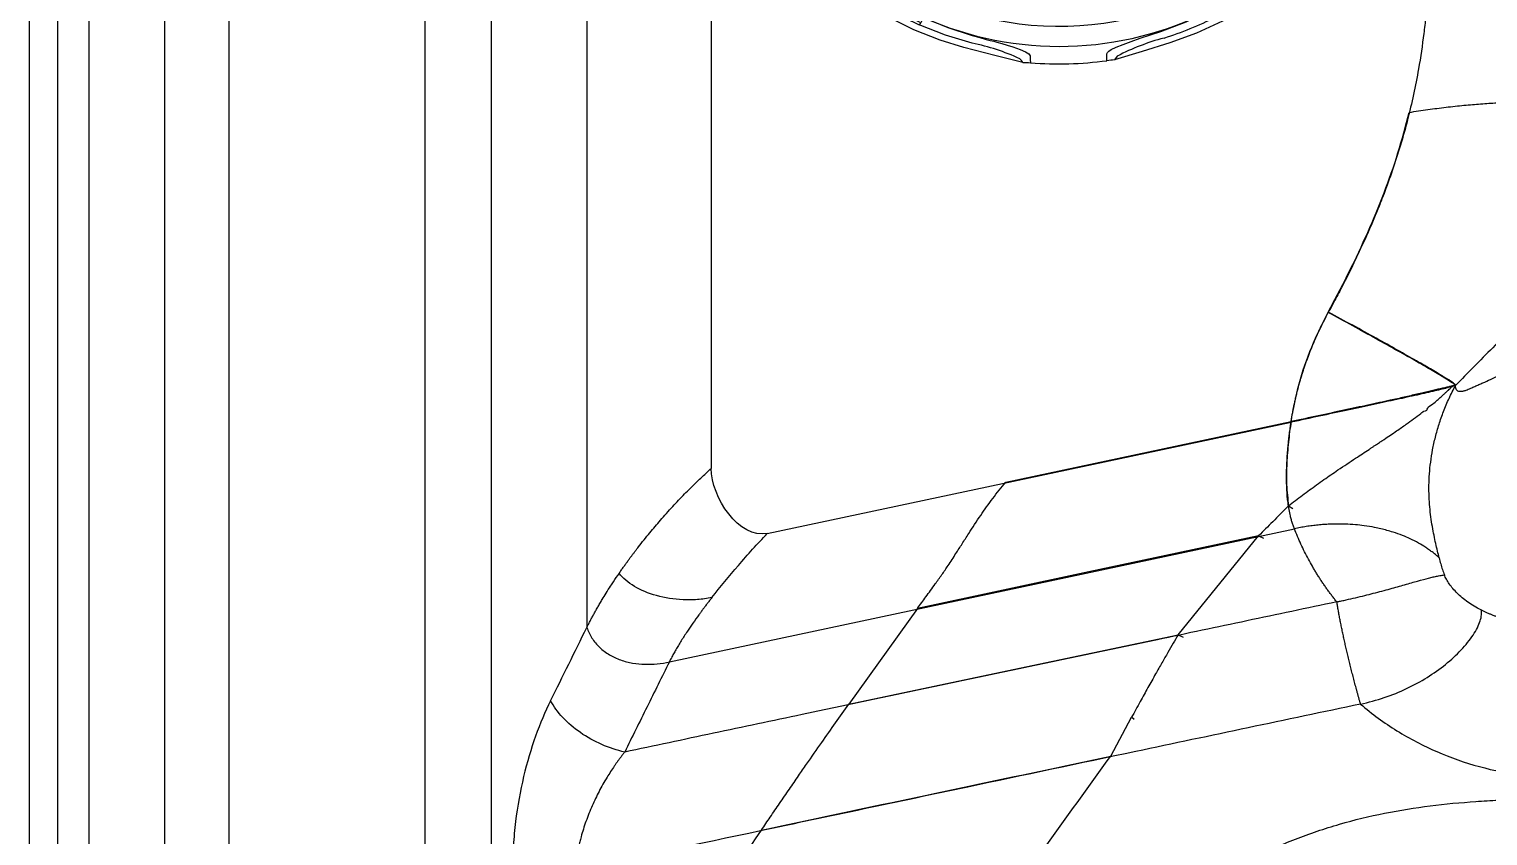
# Model space of a CAD drawing. Extents: x 0 to 84, y -21 to 126.
# Drawn here: x 0 to 9.47, y 20.65 to 25.89 of the extents above; entities that cross this region are included whole.
import ezdxf

# ---------------------------------------------------------------- set-up
doc = ezdxf.new("R2010")
doc.units = 0
doc.header["$MEASUREMENT"] = 0
doc.layers.add('1', color=4, linetype='Continuous')

# ---------------------------------------------------------------- blocks, each defined once
blk = doc.blocks.new('1930476 TOP VIEW')
at = {"layer": '1', "color": 3, "linetype": 'Continuous', "lineweight": 25}
for p, q in [((-0.0597, 2.2701), (-0.0614, 2.3355)), ((1.4607, 1.4515), (1.5158, 1.5096)), ((2.3355, 0.0601), (2.3356, 0.0601)), ((-2.3347, -0.0635), (-2.3347, -0.0635)), ((2.1833, -0.0532), (2.1843, -0.0037)), ((2.211, -0.0051), (2.2094, -0.0535)), ((-2.1944, -0.2413), (-2.2069, -0.1221)), ((-2.1802, -0.1192), (-2.1696, -0.2397)), ((1.6929, -1.607), (1.6582, -1.5738)), ((-1.5718, -1.6594), (-1.6048, -1.6943)), ((1.1917, -1.9327), (1.0069, -2.0382)), ((1.0175, -2.0515), (1.2036, -1.947)), ((1.2036, -1.947), (1.2268, -1.9847)), ((-1.1198, -2.0465), (-1.0986, -2.0077)), ((-1.0905, -2.0121), (-1.1115, -2.051)), ((-1.1115, -2.051), (-1.1115, -2.051)), ((-1.0905, -2.0121), (-0.9073, -2.1022)), ((-0.8973, -2.0884), (-1.0875, -1.9928)), ((0.3779, -2.3051), (0.3605, -2.3302))]:
    blk.add_line(p, q, dxfattribs=at)
at = {"layer": '1', "color": 3, "linetype": 'Continuous', "lineweight": 25, "flags": 128}
for points in [[(-0.0577, 2.1946), (-0.2709, 2.1779), (-0.4811, 2.1392), (-0.6194, 2.1011), (-0.7565, 2.0533), (-0.8921, 1.9957), (-1.0821, 1.8969), (-1.2617, 1.7813), (-1.4307, 1.6488), (-1.5894, 1.4995), (-1.7069, 1.3698), (-1.8133, 1.2336), (-1.9087, 1.0911), (-1.993, 0.9422), (-2.0663, 0.7868), (-2.1432, 0.579), (-2.1978, 0.3685), (-2.23, 0.1551), (-2.2397, -0.0609)], [(-0.0577, 2.1946), (-0.0582, 2.2143), (-0.0588, 2.2342), (-0.0592, 2.2514), (-0.0596, 2.265), (-0.0597, 2.2701)], [(2.2406, 0.0577), (2.2194, 0.273), (2.1759, 0.4844), (2.1346, 0.6232), (2.0834, 0.7602), (2.0224, 0.8955), (1.919, 1.0834), (1.7989, 1.2604), (1.6621, 1.4266), (1.5084, 1.5819), (1.3762, 1.6957), (1.2379, 1.7985), (1.0934, 1.8902), (0.9427, 1.9708), (0.7859, 2.0403), (0.5779, 2.112), (0.368, 2.1617), (0.1561, 2.1892), (-0.0577, 2.1946)], [(-2.1327, 0.5637), (-2.0564, 0.782), (-1.956, 0.9914), (-1.8314, 1.1918), (-1.6895, 1.3747), (-1.5297, 1.5422), (-1.3518, 1.6943), (-1.2088, 1.7966), (-1.0599, 1.887), (-0.905, 1.9656), (-0.7442, 2.0322), (-0.5185, 2.1025), (-0.2901, 2.1472), (-0.0589, 2.1664), (0.1729, 2.16), (0.4035, 2.1278), (0.6328, 2.07), (0.8507, 1.9904), (1.0592, 1.889), (1.2585, 1.7658), (1.3996, 1.6605), (1.5311, 1.546), (1.653, 1.4222), (1.7653, 1.2892), (1.9007, 1.0952), (2.0125, 0.8907), (2.1007, 0.6758)], [(2.2768, 0.0586), (2.3097, 0.0595), (2.3355, 0.0601)], [(-2.276, -0.0619), (-2.3088, -0.0628), (-2.3347, -0.0635)], [(-2.1696, -0.2397), (-2.1682, -0.2524), (-2.1666, -0.2651)], [(1.3257, -1.7837), (1.3565, -1.7572), (1.3875, -1.7282), (1.4191, -1.6967), (1.4511, -1.6627), (1.4882, -1.6223), (1.5203, -1.5885), (1.5361, -1.5706), (1.5738, -1.5261), (1.6501, -1.4326), (1.7131, -1.3547), (1.764, -1.293), (1.8027, -1.2474)], [(1.8536, -1.2751), (1.7508, -1.4197), (1.636, -1.5569)], [(-1.5505, -1.6412), (-1.6723, -1.5105), (-1.783, -1.371)], [(-1.7337, -1.3407), (-1.6259, -1.4783), (-1.5085, -1.6075)], [(-1.5085, -1.6075), (-1.3657, -1.7418), (-1.2288, -1.8513)], [(-1.2598, -1.8841), (-1.4104, -1.7688), (-1.5505, -1.6413)], [(1.1643, -1.9016), (1.2465, -1.8446), (1.3256, -1.7836)], [(-1.0875, -1.9927), (-1.1749, -1.9403), (-1.2598, -1.8841)], [(-1.2287, -1.8512), (-1.1465, -1.9078), (-1.0617, -1.9603)], [(-1.0617, -1.9603), (-0.9702, -2.0106), (-0.8765, -2.0559)], [(0.9844, -2.0068), (1.0759, -1.9564), (1.1643, -1.9016)], [(-1.1115, -2.051), (-1.1161, -2.0485), (-1.1198, -2.0465)], [(-1.0986, -2.0077), (-1.094, -2.0102), (-1.0905, -2.0121)], [(-0.8765, -2.0559), (-0.7223, -2.1199), (-0.5633, -2.1716)], [(0.6613, -2.1445), (0.8258, -2.0823), (0.9844, -2.0068)], [(-0.5642, -2.2205), (-0.7364, -2.1688), (-0.9073, -2.1022)], [(-0.5633, -2.1716), (-0.515, -2.1849), (-0.4723, -2.1962), (-0.447, -2.2028), (-0.4241, -2.2088), (-0.4038, -2.2143), (-0.3721, -2.2233), (-0.3378, -2.2336), (-0.3007, -2.2452), (-0.2525, -2.2615), (-0.2175, -2.2763), (-0.196, -2.2904), (-0.188, -2.304)], [(0.3104, -2.2907), (0.3137, -2.2823), (0.3233, -2.273), (0.3393, -2.2626), (0.3718, -2.2466), (0.416, -2.2287), (0.4683, -2.2095), (0.5277, -2.189), (0.5935, -2.1669), (0.6613, -2.1445)], [(-0.188, -2.304), (-0.1866, -2.3285), (-0.1854, -2.3478)], [(0.3101, -2.3347), (0.3103, -2.3101), (0.3104, -2.2907)]]:
    blk.add_lwpolyline(points, dxfattribs=at)
at = {"layer": '1', "color": 4, "linetype": 'Continuous', "lineweight": 25, "flags": 128}
for points in [[(1.2456, -1.6973), (1.3761, -1.5901), (1.4983, -1.4746), (1.6121, -1.351), (1.7174, -1.2191), (1.8114, -1.0818), (1.8942, -0.9393), (1.9498, -0.8265), (1.9977, -0.7125), (2.0379, -0.5971), (2.0704, -0.4804), (2.1023, -0.3176), (2.1187, -0.1551), (2.1194, 0.007)], [(-2.116, -0.1051), (-2.1105, -0.2265), (-2.0962, -0.3476), (-2.0732, -0.4684), (-2.0413, -0.5891), (-1.9882, -0.7417), (-1.9215, -0.8914), (-1.8412, -1.0379), (-1.751, -1.1759), (-1.6499, -1.308), (-1.5378, -1.4342), (-1.4176, -1.5517), (-1.2894, -1.6605), (-1.1533, -1.7607)], [(1.2268, -1.9847), (1.0621, -2.0773), (0.8929, -2.155), (0.7199, -2.218), (0.5394, -2.2747), (0.3605, -2.3302)], [(-0.236, -2.3459), (-0.4158, -2.3004), (-0.6172, -2.2483), (-0.7717, -2.2011), (-0.9432, -2.1336), (-1.1115, -2.051)]]:
    blk.add_lwpolyline(points, dxfattribs=at)
at = {"layer": '1', "color": 3, "linetype": 'Continuous', "lineweight": 25}
for radius in [0.335, 0.3177, 0.3003, 0.2097, 0.1923, 0.175]:
    blk.add_circle((0.0004, -0.0016), radius, dxfattribs=at)
at = {"layer": '1', "color": 4, "linetype": 'Continuous', "lineweight": 25}
for centre, radius, start, end in [((0.0005, 0.0003), 2.3361, 91.51982, 181.56408), ((0, 0), 2.3363, 1.47437, 91.50694), ((0.0027, -0.0858), 2.1188, 2.51286, 180.52033), ((0.0021, 0.0022), 2.3342, 316.4177, 1.4208), ((-0.0005, 0.0026), 2.3352, 181.62148, 226.60533), ((0.0026, 0.0026), 2.3341, 301.6335, 316.40155), ((-0.002, 0.0025), 2.3341, 226.63098, 241.38673), ((0.0012, -0.0326), 2.0783, 236.25201, 306.7788), ((-0.3408, -2.408), 0.1218, 30.63635, 44.99293), ((-0.1621, -1.0295), 1.3185, 266.78733, 268.98676), ((0.0025, -0.0773), 2.2782, 265.26942, 277.76124), ((0.6159, -5.4723), 3.1525, 94.64701, 95.56656)]:
    blk.add_arc(centre, radius, start, end, dxfattribs=at)
at = {"layer": '1', "color": 3, "linetype": 'Continuous', "lineweight": 25}
for centre, radius, start, end in [((0.0013, -0.007), 2.2779, 91.53453, 181.38069), ((-0.0001, -0.007), 2.2779, 1.65158, 91.49826), ((0.0018, -0.0536), 2.1889, 19.20211, 163.83113), ((0.0027, -0.0858), 2.1989, 20.00387, 163.02936), ((2.013, 0.913), 0.2529, 282.78121, 290.29082), ((0.1339, -0.0114), 2.0503, 0.21491, 19.30265), ((0.2446, 0.0256), 1.9667, 359.10558, 19.30657), ((-0.2448, 0.0126), 1.9667, 163.72699, 183.92825), ((-0.1691, -0.0141), 2.0138, 163.55605, 182.99306), ((-2.0554, 0.8149), 0.2629, 252.88594, 260.10943), ((-0.0063, -0.0096), 2.2841, 316.77678, 1.71122), ((-0.0088, -0.0117), 2.2505, 325.84995, 1.76662), ((1.6524, -3.0158), 3.0587, 79.98853, 81.21898), ((2.2506, 0.3645), 0.307, 268.12953, 274.90242), ((-2.266, 0.2449), 0.307, 268.13019, 274.90317), ((0.0072, -0.0094), 2.2838, 181.3175, 226.25982), ((0.01, -0.0113), 2.2503, 181.26438, 217.17573), ((-0.0826, 0.0108), 2.2666, 326.28263, 358.38148), ((-0.1862, -0.0181), 2.3959, 328.35977, 359.15438), ((2.2009, 0.3362), 0.3898, 267.40288, 271.25197), ((2.2131, 0.278), 0.2831, 264.17233, 269.58491), ((-2.2304, 0.2225), 0.3454, 273.90884, 278.37348), ((-2.8851, 3.2301), 3.4227, 281.88602, 282.98556), ((-2.228, 0.4696), 0.7117, 272.7074, 274.70646), ((0.2502, 0.0092), 2.4574, 185.84913, 214.16973), ((0.2388, 0.0782), 2.4298, 188.12389, 215.73012), ((-1.3971, -1.9436), 0.6905, 119.17215, 123.97657), ((-1.2625, -1.9562), 0.4268, 125.19344, 132.42645), ((-0.0165, -0.0525), 2.2348, 302.72494, 317.68322), ((-0.0009, -0.016), 2.2755, 301.95511, 316.80253), ((1.6874, -1.5121), 0.0683, 221.19493, 244.43479), ((-1.6045, -1.5989), 0.0686, 298.61868, 321.83888), ((0.0025, -0.0159), 2.2756, 226.23075, 241.06529), ((1.7303, -1.3286), 0.609, 217.26013, 228.36939), ((-1.6384, -1.4333), 0.5852, 314.42075, 325.98168), ((-1.0579, -2.0439), 0.2575, 131.58323, 141.64461), ((-0.927, -2.0936), 0.1895, 135.32128, 147.8553), ((1.0365, -2.0423), 0.19, 35.21221, 47.70509), ((1.2281, -1.9143), 0.0407, 206.65881, 232.74062), ((-1.1245, -1.9765), 0.0404, 310.14997, 336.39782), ((-0.7549, -2.1568), 0.158, 140.29118, 154.3415), ((0.0023, -0.0733), 2.1686, 246.09544, 296.92668), ((-0.0014, -0.0191), 2.2734, 287.48803, 296.6258), ((0.8666, -2.115), 0.1599, 28.68118, 42.56778), ((1.04, -2.0227), 0.0365, 205.06635, 231.96503), ((-0.9304, -2.0751), 0.0357, 310.46453, 338.12315), ((-0.8686, -3.6735), 1.4846, 65.57071, 78.16542), ((1.0684, -3.6373), 1.5005, 104.93372, 117.39941)]:
    blk.add_arc(centre, radius, start, end, dxfattribs=at)
blk = doc.blocks.new('PRODIGY')
at = {"layer": '1', "color": 4, "linetype": 'Continuous', "lineweight": 25}
blk.add_line((0, 75.0504), (0, 2.9993), dxfattribs=at)
at = {"layer": '1', "color": 3, "linetype": 'Continuous', "lineweight": 25}
for p, q in [((0.1836, 74.6335), (0.1836, 3.4162)), ((0.3865, 74.3567), (0.3865, 3.6929)), ((0.8778, 73.7237), (0.8778, 4.3259)), ((1.2956, 73.215), (1.2956, 4.8346)), ((3.6213, 40.3373), (3.6213, 22.0069)), ((4.4286, 40.3373), (4.4286, 23.0399)), ((2.5702, 39.0248), (2.5702, 6.244)), ((3, 39.0248), (3, 6.244)), ((9.2575, 23.5811), (9.2499, 23.5784)), ((4.7929, 22.6179), (8.1938, 23.3401)), ((6.3417, 22.9508), (8.1938, 23.3442)), ((8.1774, 22.7978), (8.2052, 22.7806)), ((4.1568, 21.7834), (8.2153, 22.6481)), ((7.461, 21.9601), (7.9833, 22.6027)), ((7.9833, 22.6027), (8.0147, 22.5872)), ((5.768, 22.1308), (5.3213, 21.5088)), ((7.461, 21.9601), (7.494, 21.9437)), ((7.0226, 21.1711), (7.1581, 21.4237)), ((7.1761, 21.4098), (7.1581, 21.4237))]:
    blk.add_line(p, q, dxfattribs=at)
at = {"layer": '1', "color": 3, "linetype": 'Continuous', "lineweight": 25, "flags": 128}
for points in [[(7.9833, 22.6027), (6.8799, 22.3677), (5.768, 22.1308)], [(5.3213, 21.5088), (6.3885, 21.7338), (7.461, 21.9601)]]:
    blk.add_lwpolyline(points, dxfattribs=at)
at = {"layer": '1', "color": 3, "linetype": 'Continuous', "lineweight": 25}
for points, knots in [([(9.1027, 26.6482), (9.1025, 26.6257), (9.102, 26.5821), (9.1008, 26.519), (9.0993, 26.4603), (9.0976, 26.4059), (9.0957, 26.3559), (9.0912, 26.2587), (9.0832, 26.1304), (9.0696, 25.9825), (9.0514, 25.8227), (9.0182, 25.5992), (8.9662, 25.3574), (8.9057, 25.1396), (8.8539, 24.9781), (8.8062, 24.8463), (8.765, 24.741), (8.7192, 24.6295), (8.659, 24.4937), (8.588, 24.3453), (8.5266, 24.2237), (8.4769, 24.1287), (8.4477, 24.0744), (8.4355, 24.0516)], [0, 0, 0, 0, 0.024916, 0.048175, 0.069806, 0.089832, 0.108276, 0.125159, 0.197425, 0.25026, 0.289378, 0.37514, 0.499982, 0.562393, 0.624976, 0.687481, 0.717307, 0.749986, 0.820777, 0.881491, 0.931809, 0.971406, 1, 1, 1, 1]), ([(8.9612, 25.352), (9.0015, 25.3583), (9.0819, 25.371), (9.2012, 25.386), (9.3164, 25.3982), (9.4271, 25.4077), (9.5322, 25.415), (9.6446, 25.4212), (9.7562, 25.4258), (9.8517, 25.4279), (9.9188, 25.4276), (9.935, 25.4256), (9.9431, 25.4245)], [0, 0, 0, 0, 0.08315, 0.166083, 0.250095, 0.331466, 0.41557, 0.502483, 0.626009, 0.752643, 0.875618, 1, 1, 1, 1]), ([(8.4355, 24.0557), (8.4815, 24.1424), (8.5717, 24.3125), (8.6934, 24.5704), (8.7997, 24.8276), (8.8911, 25.0873), (8.9379, 25.2638), (8.9612, 25.352)], [0, 0, 0, 0, 0.209867, 0.411829, 0.609623, 0.805073, 1, 1, 1, 1]), ([(9.7543, 24.0826), (9.6699, 23.9944), (9.5858, 23.9081), (9.4207, 23.7401), (9.3398, 23.6583), (9.2618, 23.5788)], [0, 0, 0, 0, 0.5, 0.5, 1, 1, 1, 1]), ([(8.1938, 23.3442), (8.2093, 23.4264), (8.2405, 23.5912), (8.3228, 23.8301), (8.3979, 23.9804), (8.4355, 24.0557)], [0, 0, 0, 0, 0.332447, 0.665729, 1, 1, 1, 1]), ([(8.1938, 23.3401), (8.1952, 23.3496), (8.1982, 23.3686), (8.2031, 23.397), (8.2084, 23.4254), (8.2142, 23.4537), (8.2203, 23.4821), (8.2268, 23.5103), (8.2338, 23.5386), (8.2412, 23.5667), (8.2489, 23.5949), (8.2571, 23.623), (8.2657, 23.6511), (8.2746, 23.6791), (8.2865, 23.7146), (8.3018, 23.7573), (8.3209, 23.8071), (8.3413, 23.8566), (8.3629, 23.9059), (8.3858, 23.9548), (8.4099, 24.0035), (8.427, 24.0355), (8.4355, 24.0516)], [0, 0, 0, 0, 0.038156, 0.076349, 0.114587, 0.152877, 0.191227, 0.229644, 0.268136, 0.30671, 0.345374, 0.384135, 0.423001, 0.461978, 0.501074, 0.571507, 0.642154, 0.713055, 0.78425, 0.85578, 0.927684, 1, 1, 1, 1]), ([(9.2618, 23.5829), (9.2563, 23.5876), (9.2453, 23.597), (9.1922, 23.6305), (9.1143, 23.6771), (9.0116, 23.7366), (8.8881, 23.8065), (8.7477, 23.8848), (8.5954, 23.9688), (8.4888, 24.0267), (8.4355, 24.0557)], [0, 0, 0, 0, 0.125007, 0.250007, 0.375002, 0.5, 0.624999, 0.749994, 0.874993, 1, 1, 1, 1]), ([(9.2618, 23.5788), (9.2591, 23.582), (9.2515, 23.5878), (9.2268, 23.6045), (9.2097, 23.6154), (9.1664, 23.6419), (9.1403, 23.6575), (9.08, 23.6929), (9.0458, 23.7127), (8.9704, 23.7558), (8.9292, 23.7791), (8.8413, 23.8286), (8.7945, 23.8547), (8.697, 23.9088), (8.6461, 23.9367), (8.5421, 23.9937), (8.489, 24.0227), (8.4355, 24.0516)], [0, 0, 0, 0, 0.125, 0.125, 0.25, 0.25, 0.375, 0.375, 0.5, 0.5, 0.625, 0.625, 0.75, 0.75, 0.875, 0.875, 1, 1, 1, 1]), ([(9.2592, 23.5782), (9.2607, 23.568), (9.2636, 23.5476), (9.2809, 23.5413), (9.2949, 23.5407), (9.3023, 23.5412), (9.3099, 23.5425), (9.3177, 23.5444), (9.3265, 23.547), (9.3379, 23.5511), (9.3497, 23.5559), (9.3625, 23.5615), (9.3741, 23.5668), (9.3872, 23.5729), (9.4001, 23.5787), (9.4132, 23.5843), (9.4263, 23.5897), (9.4672, 23.6074), (9.5392, 23.6415), (9.6108, 23.679), (9.6466, 23.6978)], [0, 0, 0, 0, 0.087539, 0.176648, 0.199475, 0.222248, 0.244107, 0.264808, 0.287344, 0.314625, 0.353728, 0.37554, 0.407967, 0.437136, 0.468713, 0.498693, 0.52932, 0.560048, 0.779895, 1, 1, 1, 1]), ([(8.1774, 22.7978), (8.1922, 22.8092), (8.2225, 22.8327), (8.2679, 22.8666), (8.3138, 22.9003), (8.3601, 22.9337), (8.4067, 22.9667), (8.4531, 22.999), (8.5225, 23.0462), (8.6058, 23.1016), (8.6779, 23.1491), (8.7176, 23.1752), (8.7336, 23.1858), (8.7481, 23.1954), (8.761, 23.2039), (8.7724, 23.2115), (8.7823, 23.2181), (8.7908, 23.2238), (8.8235, 23.2456), (8.8746, 23.2802), (8.9379, 23.3244), (8.9901, 23.3622), (9.0255, 23.3888), (9.0462, 23.4049), (9.0523, 23.4096), (9.0543, 23.4112), (9.0551, 23.4118), (9.0553, 23.412), (9.0554, 23.4121), (9.0555, 23.4121), (9.0555, 23.4121), (9.0555, 23.4121), (9.0555, 23.4121), (9.0555, 23.4121), (9.0555, 23.4121), (9.0768, 23.4125), (9.0761, 23.4378), (9.115, 23.4566), (9.1417, 23.4827), (9.1662, 23.5036), (9.1857, 23.5215), (9.2013, 23.536), (9.215, 23.5489), (9.2286, 23.5617), (9.2407, 23.5722), (9.2471, 23.5765), (9.2499, 23.5784)], [0, 0, 0, 0, 0.0343897, 0.070588, 0.1055326, 0.1413381, 0.1783909, 0.2139676, 0.249768, 0.3418848, 0.4142793, 0.4292535, 0.4429759, 0.4554486, 0.4666743, 0.4766567, 0.4853981, 0.4929032, 0.4991753, 0.5725135, 0.6328322, 0.6805046, 0.7286796, 0.7423355, 0.7465663, 0.7481799, 0.748718, 0.7489208, 0.7490041, 0.7490392, 0.7490545, 0.7490614, 0.7490642, 0.7490654, 0.7490658, 0.7490672, 0.7764667, 0.8117117, 0.8431313, 0.8745159, 0.8963921, 0.9169864, 0.9370992, 0.9549888, 0.9799867, 1, 1, 1, 1]), ([(9.2618, 23.5788), (9.2578, 23.5769), (9.2507, 23.5744), (9.2321, 23.5689), (9.2207, 23.5657), (9.1946, 23.559), (9.18, 23.5554), (9.1485, 23.5478), (9.1316, 23.5438), (9.078, 23.5314), (9.0387, 23.5226), (8.9543, 23.5038), (8.9093, 23.494), (8.8145, 23.4733), (8.7647, 23.4626), (8.6608, 23.4401), (8.6067, 23.4285), (8.4948, 23.4044), (8.4369, 23.392), (8.3179, 23.3665), (8.2567, 23.3535), (8.1938, 23.3401)], [0, 0, 0, 0, 0.0625, 0.0625, 0.125, 0.125, 0.1875, 0.1875, 0.25, 0.25, 0.375, 0.375, 0.5, 0.5, 0.625, 0.625, 0.75, 0.75, 0.875, 0.875, 1, 1, 1, 1]), ([(9.2499, 23.5784), (9.2449, 23.5768), (9.2347, 23.5737), (9.2124, 23.5684), (9.1861, 23.5624), (9.1562, 23.5556), (9.1238, 23.5481), (9.0774, 23.5373), (9.0136, 23.5223), (8.9297, 23.5027), (8.8249, 23.4795), (8.6952, 23.4517), (8.5378, 23.4177), (8.3698, 23.3816), (8.2529, 23.3567), (8.1938, 23.3442)], [0, 0, 0, 0, 0.047417, 0.095633, 0.144688, 0.188506, 0.231719, 0.275814, 0.359039, 0.440289, 0.520733, 0.639351, 0.757762, 0.877379, 1, 1, 1, 1]), ([(9.1556, 22.4587), (9.1522, 22.4728), (9.1486, 22.4879), (9.1412, 22.5193), (9.1373, 22.5357), (9.1296, 22.5697), (9.1258, 22.5873), (9.1183, 22.6239), (9.1147, 22.6428), (9.1078, 22.6825), (9.1046, 22.7033), (9.099, 22.7458), (9.0965, 22.7675), (9.0927, 22.8118), (9.0912, 22.8345), (9.0894, 22.8817), (9.0891, 22.906), (9.0899, 22.9551), (9.0909, 22.9799), (9.0945, 23.03), (9.097, 23.0553), (9.1037, 23.1074), (9.1079, 23.1342), (9.1182, 23.1884), (9.1242, 23.2159), (9.1381, 23.2711), (9.146, 23.2988), (9.1636, 23.3544), (9.1734, 23.3823), (9.195, 23.4384), (9.207, 23.4668), (9.2329, 23.5231), (9.2468, 23.5511), (9.2618, 23.5788)], [0, 0, 0, 0, 0.0625, 0.0625, 0.125, 0.125, 0.1875, 0.1875, 0.25, 0.25, 0.3125, 0.3125, 0.375, 0.375, 0.4375, 0.4375, 0.5, 0.5, 0.5625, 0.5625, 0.625, 0.625, 0.6875, 0.6875, 0.75, 0.75, 0.8125, 0.8125, 0.875, 0.875, 0.9375, 0.9375, 1, 1, 1, 1]), ([(8.1938, 23.3442), (8.1876, 23.2994), (8.1752, 23.209), (8.1651, 23.0718), (8.1624, 22.9312), (8.1723, 22.8433), (8.1774, 22.7978)], [0, 0, 0, 0, 0.234976, 0.475426, 0.728371, 1, 1, 1, 1]), ([(8.2153, 22.6481), (8.2139, 22.6518), (8.211, 22.6592), (8.2069, 22.6707), (8.2031, 22.6823), (8.1994, 22.6942), (8.1959, 22.7063), (8.1926, 22.7187), (8.1872, 22.7406), (8.1805, 22.7731), (8.1719, 22.8292), (8.1655, 22.9028), (8.164, 22.9735), (8.1648, 23.026), (8.1658, 23.0575), (8.1674, 23.0899), (8.1695, 23.1232), (8.1721, 23.1573), (8.1753, 23.1924), (8.179, 23.2282), (8.1833, 23.2648), (8.1882, 23.3022), (8.1919, 23.3274), (8.1938, 23.3401)], [0, 0, 0, 0, 0.02075, 0.041534, 0.062356, 0.083221, 0.104133, 0.125096, 0.146115, 0.213506, 0.28262, 0.406865, 0.538718, 0.5807, 0.623578, 0.667362, 0.712062, 0.757688, 0.804249, 0.851753, 0.900208, 0.949621, 1, 1, 1, 1]), ([(3.8309, 22.359), (3.8358, 22.3662), (3.8454, 22.3801), (3.8599, 22.4005), (3.8738, 22.42), (3.8872, 22.4385), (3.9002, 22.4561), (3.9125, 22.4728), (3.9243, 22.4885), (3.9355, 22.5032), (3.9461, 22.517), (3.9767, 22.5566), (4.0265, 22.6188), (4.1008, 22.7066), (4.1763, 22.7908), (4.2415, 22.8594), (4.2912, 22.9097), (4.3263, 22.9442), (4.3609, 22.9774), (4.3948, 23.0092), (4.4174, 23.0298), (4.4286, 23.0399)], [0, 0, 0, 0, 0.030512, 0.059675, 0.087488, 0.113952, 0.139069, 0.16284, 0.185267, 0.206352, 0.226097, 0.244505, 0.376447, 0.493908, 0.62502, 0.745483, 0.799489, 0.851942, 0.902841, 0.952192, 1, 1, 1, 1]), ([(5.8837, 22.2896), (5.8982, 22.3098), (5.9261, 22.3487), (5.9707, 22.4149), (6.0142, 22.4817), (6.0586, 22.5513), (6.1113, 22.6338), (6.1763, 22.733), (6.2555, 22.8459), (6.313, 22.9159), (6.3417, 22.9508)], [0, 0, 0, 0, 0.097974, 0.189675, 0.309753, 0.402461, 0.500303, 0.673468, 0.837132, 1, 1, 1, 1]), ([(8.1774, 22.7978), (8.143, 22.7628), (8.0773, 22.696), (8.0136, 22.6328), (7.9833, 22.6027)], [0, 0, 0, 0, 0.52423, 1, 1, 1, 1]), ([(9.1556, 22.4587), (9.1525, 22.4615), (9.1462, 22.4673), (9.1364, 22.4759), (9.1262, 22.4845), (9.1155, 22.493), (9.1043, 22.5016), (9.0927, 22.5101), (9.0807, 22.5186), (9.0577, 22.534), (9.0209, 22.5562), (8.9703, 22.5821), (8.9148, 22.6059), (8.8641, 22.6239), (8.804, 22.6418), (8.7417, 22.6564), (8.6727, 22.6679), (8.6087, 22.675), (8.5464, 22.6787), (8.4906, 22.6792), (8.4446, 22.6778), (8.4072, 22.6757), (8.3693, 22.6724), (8.3312, 22.6681), (8.2927, 22.6626), (8.254, 22.656), (8.2282, 22.6508), (8.2153, 22.6481)], [0, 0, 0, 0, 0.0159152, 0.0320738, 0.0484778, 0.0651294, 0.0820306, 0.0991837, 0.1165909, 0.1342545, 0.1962866, 0.263934, 0.3223092, 0.3900819, 0.4319354, 0.5136427, 0.5807188, 0.6355153, 0.6979627, 0.7565086, 0.7905356, 0.8248188, 0.8593561, 0.8941452, 0.9291839, 0.9644696, 1, 1, 1, 1]), ([(8.491, 22.1733), (8.4857, 22.1799), (8.4751, 22.1931), (8.4595, 22.2131), (8.4442, 22.2334), (8.4292, 22.2539), (8.4145, 22.2747), (8.4001, 22.2957), (8.3859, 22.3169), (8.3721, 22.3384), (8.3585, 22.3602), (8.3452, 22.3821), (8.3275, 22.4124), (8.3059, 22.4513), (8.2812, 22.4992), (8.2578, 22.5479), (8.2357, 22.5976), (8.2221, 22.6312), (8.2153, 22.6481)], [0, 0, 0, 0, 0.044742, 0.089657, 0.134752, 0.180033, 0.225508, 0.271182, 0.317063, 0.363157, 0.409469, 0.456007, 0.502777, 0.600594, 0.699173, 0.798566, 0.898825, 1, 1, 1, 1]), ([(4.4327, 22.2009), (4.4875, 22.271), (4.5453, 22.3409), (4.6659, 22.4801), (4.7287, 22.5495), (4.7929, 22.6179)], [0, 0, 0, 0, 0.5, 0.5, 1, 1, 1, 1]), ([(9.1556, 22.4587), (9.1571, 22.4522), (9.1602, 22.4395), (9.1653, 22.4206), (9.1707, 22.402), (9.1765, 22.3838), (9.1826, 22.366), (9.187, 22.3542), (9.1892, 22.3484)], [0, 0, 0, 0, 0.174123, 0.345251, 0.513393, 0.678559, 0.840758, 1, 1, 1, 1]), ([(3.6213, 22.0069), (3.6245, 22.0135), (3.6312, 22.0269), (3.6418, 22.0475), (3.6531, 22.0689), (3.6651, 22.0912), (3.6779, 22.1144), (3.6915, 22.1384), (3.7059, 22.1632), (3.7239, 22.1936), (3.747, 22.2314), (3.7715, 22.27), (3.7997, 22.3132), (3.8185, 22.3408), (3.8309, 22.359)], [0, 0, 0, 0, 0.057122, 0.1165, 0.178136, 0.242027, 0.308171, 0.376565, 0.447205, 0.520083, 0.635146, 0.767329, 0.846455, 1, 1, 1, 1]), ([(4.4327, 22.2009), (4.402, 22.1943), (4.3705, 22.1903), (4.3079, 22.186), (4.2769, 22.1858), (4.1857, 22.1899), (4.1274, 22.1991), (4.0205, 22.2287), (3.9718, 22.2491), (3.889, 22.2986), (3.8548, 22.3275), (3.8309, 22.359)], [0, 0, 0, 0, 0.125, 0.125, 0.25, 0.25, 0.5, 0.5, 0.75, 0.75, 1, 1, 1, 1]), ([(5.768, 22.1308), (5.7861, 22.1557), (5.8236, 22.2072), (5.8633, 22.2616), (5.8837, 22.2896)], [0, 0, 0, 0, 0.4843555, 1, 1, 1, 1]), ([(8.491, 22.1733), (8.4935, 22.1738), (8.4994, 22.1751), (8.5097, 22.1773), (8.5279, 22.1812), (8.5628, 22.1889), (8.6133, 22.2006), (8.672, 22.2148), (8.7489, 22.2343), (8.839, 22.2585), (8.9357, 22.2861), (9.0193, 22.31), (9.0774, 22.3258), (9.1176, 22.3357), (9.1415, 22.3409), (9.1604, 22.3445), (9.1755, 22.3469), (9.1845, 22.3479), (9.1891, 22.3485)], [0, 0, 0, 0, 0.006872, 0.016655, 0.029107, 0.058046, 0.115547, 0.173576, 0.23019, 0.349312, 0.467202, 0.593691, 0.725255, 0.791924, 0.86117, 0.905791, 0.952045, 1, 1, 1, 1]), ([(9.4284, 22.1207), (9.4128, 22.1283), (9.3977, 22.1365), (9.3688, 22.1536), (9.3551, 22.1626), (9.316, 22.1903), (9.2931, 22.2098), (9.263, 22.2396), (9.2537, 22.2496), (9.2365, 22.2698), (9.2286, 22.28), (9.2143, 22.3003), (9.2079, 22.3104), (9.1971, 22.3299), (9.1926, 22.3395), (9.1892, 22.3484)], [0, 0, 0, 0, 0.125, 0.125, 0.25, 0.25, 0.5, 0.5, 0.625, 0.625, 0.75, 0.75, 0.875, 0.875, 1, 1, 1, 1]), ([(8.491, 22.1733), (8.2964, 22.1322), (8.1018, 22.0912), (7.7134, 22.0092), (7.5195, 21.9683), (6.9392, 21.8459), (6.5542, 21.7647), (5.7859, 21.6027), (5.4026, 21.5219), (4.827, 21.4006), (4.635, 21.3602), (4.251, 21.2792), (4.0588, 21.2388), (3.8668, 21.1983)], [0, 0, 0, 0, 0.125, 0.125, 0.25, 0.25, 0.5, 0.5, 0.75, 0.75, 0.875, 0.875, 1, 1, 1, 1]), ([(4.4327, 22.2009), (4.4277, 22.1944), (4.4177, 22.1816), (4.4031, 22.1626), (4.3888, 22.1439), (4.3751, 22.1255), (4.3617, 22.1075), (4.3397, 22.0774), (4.3099, 22.0357), (4.2784, 21.9894), (4.2534, 21.9513), (4.2341, 21.9208), (4.2161, 21.8913), (4.1994, 21.8629), (4.1839, 21.8354), (4.1697, 21.809), (4.1611, 21.7919), (4.1568, 21.7834)], [0, 0, 0, 0, 0.045962, 0.091058, 0.135294, 0.178673, 0.221201, 0.262882, 0.392318, 0.51685, 0.591722, 0.664557, 0.735404, 0.804316, 0.871346, 0.936554, 1, 1, 1, 1]), ([(8.645, 21.5097), (8.6432, 21.516), (8.6397, 21.5287), (8.6343, 21.5477), (8.6291, 21.5668), (8.6239, 21.5857), (8.6187, 21.6047), (8.6136, 21.6236), (8.6086, 21.6424), (8.6036, 21.6612), (8.5987, 21.68), (8.5939, 21.6986), (8.5892, 21.7172), (8.5845, 21.7357), (8.5799, 21.754), (8.5754, 21.7723), (8.5709, 21.7905), (8.5665, 21.8086), (8.5622, 21.8265), (8.558, 21.8443), (8.5526, 21.8674), (8.5461, 21.8956), (8.5387, 21.9288), (8.5316, 21.9614), (8.5248, 21.9936), (8.5183, 22.0252), (8.5121, 22.0563), (8.5063, 22.0867), (8.5008, 22.1163), (8.4957, 22.1454), (8.4926, 22.164), (8.491, 22.1733)], [0, 0, 0, 0, 0.026537, 0.053037, 0.079499, 0.105925, 0.132315, 0.158668, 0.184985, 0.211268, 0.237514, 0.263727, 0.289904, 0.316048, 0.342158, 0.368234, 0.394277, 0.420288, 0.446266, 0.472212, 0.498126, 0.547728, 0.597453, 0.647305, 0.697285, 0.747396, 0.797641, 0.848021, 0.89854, 0.949199, 1, 1, 1, 1]), ([(8.645, 21.5097), (8.7505, 21.5319), (8.8513, 21.5663), (8.9908, 21.6323), (9.0354, 21.6567), (9.1198, 21.7094), (9.1597, 21.7378), (9.2337, 21.7975), (9.2677, 21.8288), (9.3283, 21.893), (9.3547, 21.9259), (9.3865, 21.9741), (9.3958, 21.99), (9.4112, 22.0207), (9.4174, 22.0356), (9.4264, 22.0636), (9.4292, 22.0767), (9.4313, 22.1006), (9.4306, 22.1113), (9.4284, 22.1207)], [0, 0, 0, 0, 0.25, 0.25, 0.375, 0.375, 0.5, 0.5, 0.625, 0.625, 0.75, 0.75, 0.8125, 0.8125, 0.875, 0.875, 0.9375, 0.9375, 1, 1, 1, 1]), ([(9.4284, 22.1207), (9.4342, 22.1179), (9.4459, 22.1123), (9.4637, 22.1043), (9.4818, 22.0965), (9.5003, 22.089), (9.519, 22.0817), (9.5382, 22.0748), (9.5576, 22.0682), (9.5774, 22.0618), (9.5976, 22.0558), (9.6181, 22.0501), (9.6389, 22.0447), (9.66, 22.0396), (9.6815, 22.0349), (9.7033, 22.0305), (9.7254, 22.0265), (9.7479, 22.0229), (9.7708, 22.0196), (9.7861, 22.0177), (9.7938, 22.0167)], [0, 0, 0, 0, 0.050519, 0.101559, 0.153133, 0.205254, 0.257934, 0.311188, 0.365028, 0.419468, 0.474522, 0.530204, 0.586527, 0.643507, 0.701158, 0.759494, 0.818531, 0.878284, 0.938769, 1, 1, 1, 1]), ([(3.3858, 21.5317), (3.4251, 21.6109), (3.5036, 21.7693), (3.582, 21.9277), (3.6213, 22.0069)], [0, 0, 0, 0, 0.499941, 1, 1, 1, 1]), ([(3.6213, 22.0069), (3.6295, 21.9831), (3.6405, 21.96), (3.6683, 21.9166), (3.6851, 21.8963), (3.7232, 21.86), (3.7446, 21.8439), (3.7906, 21.8166), (3.8151, 21.8053), (3.8659, 21.7873), (3.8921, 21.7807), (3.9451, 21.7715), (3.9719, 21.769), (4.0522, 21.7668), (4.1054, 21.7725), (4.1568, 21.7834)], [0, 0, 0, 0, 0.125, 0.125, 0.25, 0.25, 0.375, 0.375, 0.5, 0.5, 0.625, 0.625, 0.75, 0.75, 1, 1, 1, 1]), ([(7.461, 21.9601), (7.4503, 21.9419), (7.4282, 21.9043), (7.3929, 21.8434), (7.3547, 21.7769), (7.3117, 21.701), (7.2645, 21.6169), (7.2125, 21.523), (7.1768, 21.4579), (7.1582, 21.4237)], [0, 0, 0, 0, 0.113808, 0.234957, 0.363471, 0.499373, 0.661066, 0.822422, 1, 1, 1, 1]), ([(4.1568, 21.7834), (4.1085, 21.6859), (4.0118, 21.4908), (3.9152, 21.2958), (3.8668, 21.1983)], [0, 0, 0, 0, 0.4999682, 1, 1, 1, 1]), ([(3.3858, 21.5317), (3.3506, 21.4606), (3.3178, 21.3838), (3.2587, 21.2192), (3.2324, 21.1314), (3.1883, 20.9457), (3.1705, 20.8478), (3.152, 20.6954), (3.1473, 20.6436), (3.1424, 20.565), (3.1411, 20.5387), (3.1399, 20.499), (3.1394, 20.4791), (3.1391, 20.4558), (3.1391, 20.445), (3.139, 20.4408), (3.139, 20.4392), (3.139, 20.4383), (3.139, 20.4362), (3.139, 20.4349), (3.139, 20.4328), (3.139, 20.4318), (3.139, 20.431)], [0, 0, 0, 0, 0.25, 0.25, 0.5, 0.5, 0.75, 0.75, 0.875, 0.875, 0.9375, 0.9375, 0.96875, 0.984375, 0.992188, 0.994141, 0.994141, 0.996094, 0.996094, 0.998047, 0.998047, 1, 1, 1, 1]), ([(3.8668, 21.1983), (3.8174, 21.2091), (3.767, 21.2255), (3.6697, 21.2681), (3.6227, 21.2943), (3.5369, 21.3538), (3.498, 21.3872), (3.4322, 21.4576), (3.4053, 21.4946), (3.3858, 21.5317)], [0, 0, 0, 0, 0.25, 0.25, 0.5, 0.5, 0.75, 0.75, 1, 1, 1, 1]), ([(8.645, 21.5097), (8.1586, 21.4069), (7.3083, 21.2274), (6.0093, 20.9529), (4.795, 20.6961), (3.9446, 20.516), (3.5428, 20.4309)], [0, 0, 0, 0, 0.286001, 0.499953, 0.763762, 1, 1, 1, 1]), ([(4.7552, 20.6917), (4.7742, 20.7197), (4.8135, 20.7778), (4.8738, 20.8662), (4.9354, 20.9558), (4.9938, 21.0405), (5.0643, 21.1422), (5.1451, 21.2581), (5.2369, 21.3893), (5.2932, 21.4691), (5.3213, 21.5088)], [0, 0, 0, 0, 0.096853, 0.200309, 0.307468, 0.411099, 0.500813, 0.673219, 0.837362, 1, 1, 1, 1]), ([(8.645, 21.5097), (8.7193, 21.4458), (8.7984, 21.3878), (8.9645, 21.2846), (9.0513, 21.2394), (9.2304, 21.1619), (9.3227, 21.1297), (9.5105, 21.0781), (9.606, 21.0588), (9.7024, 21.0456)], [0, 0, 0, 0, 0.25, 0.25, 0.5, 0.5, 0.75, 0.75, 1, 1, 1, 1]), ([(3.8668, 21.1983), (3.8627, 21.1932), (3.8547, 21.183), (3.843, 21.1676), (3.8316, 21.1524), (3.8206, 21.1372), (3.8099, 21.1223), (3.7947, 21.1004), (3.7754, 21.0714), (3.7415, 21.0173), (3.7004, 20.9448), (3.6543, 20.8491), (3.6149, 20.7505), (3.5896, 20.6709), (3.5751, 20.6156), (3.5677, 20.5843), (3.561, 20.5532), (3.5552, 20.5223), (3.5503, 20.4916), (3.5461, 20.4612), (3.5439, 20.4409), (3.5428, 20.4309)], [0, 0, 0, 0, 0.025612, 0.0506813, 0.0752085, 0.0991941, 0.1226386, 0.1455429, 0.2006895, 0.254261, 0.3841167, 0.5060415, 0.633931, 0.754401, 0.7910544, 0.827152, 0.8627129, 0.897757, 0.9323049, 0.9663784, 1, 1, 1, 1]), ([(4.7552, 20.6917), (5.1327, 20.7716), (5.8885, 20.9315), (6.6443, 21.0911), (7.0226, 21.1711)], [0, 0, 0, 0, 0.499537, 1, 1, 1, 1]), ([(5.4817, 18.94), (5.5292, 19.0144), (5.6282, 19.1696), (5.7858, 19.4097), (5.9582, 19.6671), (6.1401, 19.933), (6.4924, 20.4392), (6.7892, 20.8489), (7.0226, 21.1711)], [0, 0, 0, 0, 0.0976584, 0.2035916, 0.3178057, 0.4403056, 0.5600037, 1, 1, 1, 1]), ([(24.4587, 10.3838), (24.4594, 10.3759), (24.4609, 10.3595), (24.4637, 10.3338), (24.4669, 10.3059), (24.4705, 10.276), (24.4744, 10.2453), (24.479, 10.2109), (24.4856, 10.1627), (24.4974, 10.0754), (24.5128, 9.9521), (24.5311, 9.7528), (24.5394, 9.5014), (24.5226, 9.1997), (24.4865, 8.9516), (24.4452, 8.7553), (24.3982, 8.567), (24.3264, 8.3286), (24.2348, 8.068), (24.1268, 7.79), (24.0318, 7.5647), (23.9453, 7.3696), (23.8636, 7.1915), (23.756, 6.9708), (23.6118, 6.709), (23.4874, 6.5161), (23.3942, 6.3882), (23.3406, 6.3189), (23.2856, 6.2518), (23.2174, 6.1738), (23.136, 6.0895), (23.0311, 5.9954), (22.9126, 5.906), (22.8014, 5.8366), (22.7089, 5.7866), (22.6391, 5.7525), (22.5679, 5.721), (22.4741, 5.6832), (22.3533, 5.6412), (22.2088, 5.5995), (22.0606, 5.5638), (21.8718, 5.5253), (21.6261, 5.4863), (21.3392, 5.4526), (21.0406, 5.4263), (20.6553, 5.4003), (20.1742, 5.3781), (19.6177, 5.3613), (19.0507, 5.3498), (18.4918, 5.3427), (17.9069, 5.3382), (17.3331, 5.3359), (16.7456, 5.3349), (16.1405, 5.3344), (15.5657, 5.334), (14.981, 5.3339), (14.4456, 5.3346), (13.865, 5.3367), (13.3091, 5.3408), (12.7086, 5.3487), (12.1447, 5.3615), (11.7077, 5.3789), (11.4411, 5.3957), (11.2918, 5.4074), (11.146, 5.4214), (10.9481, 5.445), (10.7522, 5.4768), (10.556, 5.5202), (10.361, 5.5725), (10.1221, 5.6544), (9.8477, 5.7803), (9.5865, 5.9275), (9.3556, 6.0779), (9.1468, 6.2268), (8.9285, 6.3927), (8.6849, 6.5913), (8.3618, 6.8714), (7.992, 7.2161), (7.5799, 7.6288), (7.182, 8.0547), (6.7979, 8.4929), (6.4877, 8.8723), (6.2505, 9.1826), (6.0895, 9.4052), (5.9573, 9.6), (5.8512, 9.7675), (5.7648, 9.915), (5.6905, 10.0545), (5.6248, 10.1916), (5.5665, 10.3308), (5.5155, 10.4738), (5.4726, 10.6195), (5.4379, 10.7673), (5.4106, 10.9167), (5.3908, 11.0626), (5.3758, 11.2111), (5.365, 11.3557), (5.3564, 11.5045), (5.348, 11.6906), (5.3403, 11.9343), (5.335, 12.216), (5.3317, 12.5104), (5.3296, 12.8907), (5.3293, 13.3757), (5.3299, 13.9508), (5.3305, 14.4367), (5.3319, 14.8202), (5.334, 15.2204), (5.3385, 15.6969), (5.3469, 16.1828), (5.3572, 16.5513), (5.3685, 16.8489), (5.3838, 17.136), (5.403, 17.3829), (5.4235, 17.5719), (5.4504, 17.7711), (5.487, 17.9684), (5.5394, 18.1651), (5.5881, 18.3109), (5.6464, 18.4536), (5.7355, 18.6333), (5.8709, 18.8492), (6.0593, 19.0875), (6.2688, 19.3092), (6.4876, 19.512), (6.6764, 19.6703), (6.8302, 19.7924), (6.9873, 19.9131), (7.1852, 20.0576), (7.4299, 20.2219), (7.6812, 20.3746), (7.9021, 20.4917), (8.0835, 20.5759), (8.2225, 20.6339), (8.3635, 20.6854), (8.5558, 20.7457), (8.8003, 20.8049), (9.0963, 20.8521), (9.3433, 20.8748), (9.5132, 20.8844), (9.6106, 20.8888), (9.6592, 20.8907), (9.6854, 20.8917)], [0, 0, 0, 0, 0.0006315, 0.0013203, 0.0020666, 0.0028703, 0.0037315, 0.0045377, 0.0056484, 0.0076237, 0.0115786, 0.0155833, 0.0236167, 0.0316687, 0.0397151, 0.0436285, 0.0477077, 0.0552228, 0.0635259, 0.0697872, 0.0790616, 0.0830688, 0.0868438, 0.0947273, 0.1026915, 0.110721, 0.1130499, 0.1153362, 0.1177237, 0.1199768, 0.1236166, 0.1270816, 0.1312262, 0.13546, 0.1375349, 0.1396258, 0.1416657, 0.1437488, 0.1476953, 0.151879, 0.1557487, 0.15987, 0.1672562, 0.1756065, 0.1829297, 0.1911915, 0.2064426, 0.2213818, 0.2356413, 0.2517264, 0.266009, 0.2823405, 0.2975441, 0.3129162, 0.3306565, 0.3434371, 0.3596037, 0.3734044, 0.3897967, 0.403992, 0.4213524, 0.4348329, 0.4389146, 0.4426801, 0.4467853, 0.4506071, 0.4585997, 0.4626167, 0.4666473, 0.474715, 0.4827414, 0.4907177, 0.498637, 0.5047309, 0.5111907, 0.520526, 0.5298235, 0.5453266, 0.5608779, 0.5763808, 0.5918567, 0.6073949, 0.6155004, 0.6230367, 0.629332, 0.6342926, 0.6388639, 0.6429816, 0.6469057, 0.6509982, 0.6550226, 0.6590237, 0.6631189, 0.6671427, 0.6711442, 0.6748744, 0.6790536, 0.6827256, 0.6867728, 0.6939295, 0.7021885, 0.7092746, 0.7174324, 0.7325571, 0.7479981, 0.7633497, 0.7713591, 0.7786184, 0.7953013, 0.8094065, 0.8174257, 0.8247354, 0.8331843, 0.8403816, 0.8445042, 0.8483607, 0.8564356, 0.860508, 0.8646043, 0.8687077, 0.8728016, 0.8806124, 0.889019, 0.8970253, 0.9049669, 0.9128476, 0.9167079, 0.9206549, 0.9286806, 0.9362894, 0.9442091, 0.9521735, 0.9562563, 0.9601931, 0.9642123, 0.9682525, 0.976298, 0.9842955, 0.9922035, 0.9961152, 0.9979006, 1, 1, 1, 1]), ([(4.1559, 19.777), (4.2522, 19.9277), (4.4485, 20.2348), (4.6517, 20.5375), (4.7552, 20.6917)], [0, 0, 0, 0, 0.4904288, 1, 1, 1, 1])]:
    blk.add_open_spline(points, degree=3, knots=knots, dxfattribs=at)
blk.add_open_spline([(4.7929, 22.6179), (4.6112, 22.5793), (4.4286, 22.8539), (4.4286, 23.0399)], degree=3, dxfattribs=at)
blk.add_blockref('1930476 TOP VIEW', (6.6872, 28.0225))

msp = doc.modelspace()

# ---------------------------------------------------------------- block references
at = {"layer": '1'}
msp.add_blockref('PRODIGY', (0, 0), dxfattribs=at)

doc.saveas('drawing.dxf')
